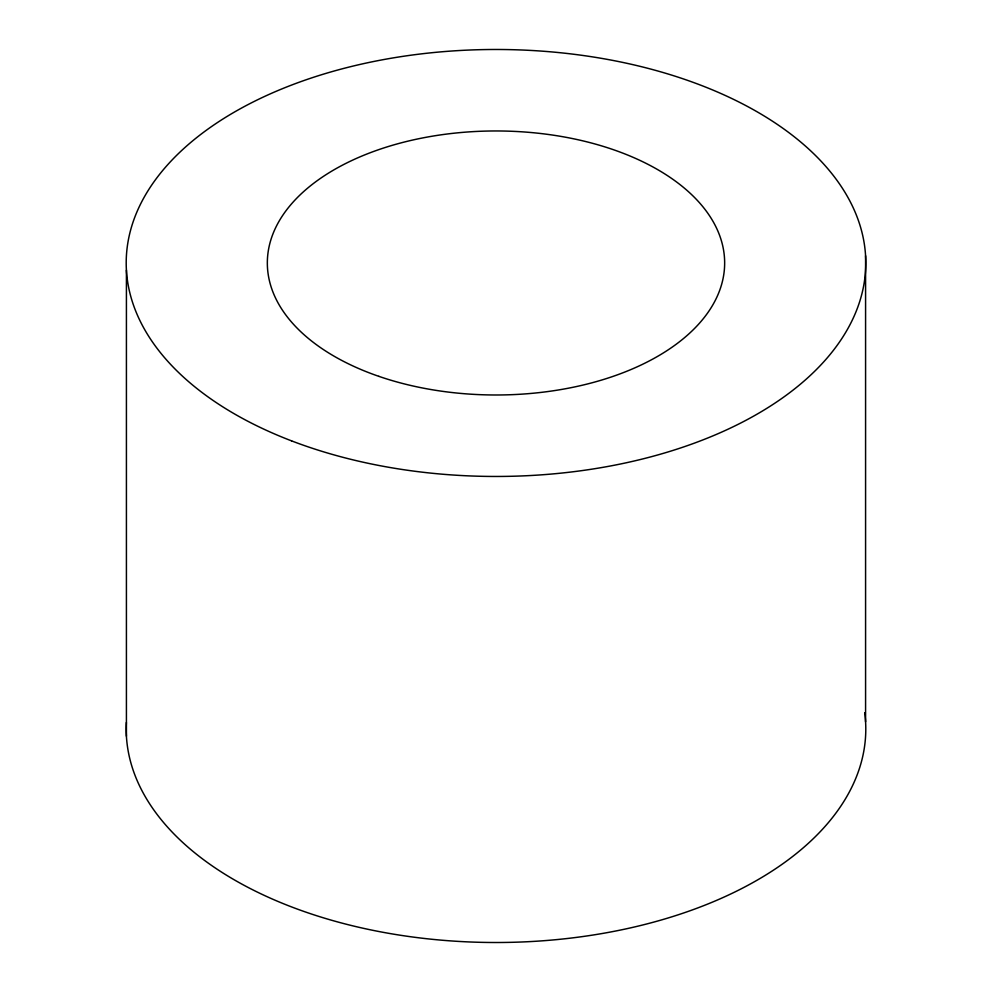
<?xml version="1.0" encoding="UTF-8"?>
<svg xmlns="http://www.w3.org/2000/svg" width="992" height="992" viewBox="0 0 992 992"><rect width="100%" height="100%" fill="white"/><g stroke="black" fill="none" stroke-linecap="round" stroke-linejoin="round"><path stroke-width="1.49" d="M865.582 255.762L865.582 721.792M126.418 270.184L126.418 736.213M864.714 712.727A369.793 213.491 0 0 1 504.42 942.45A369.793 213.491 0 0 1 126.381 722.436M378.832 376.34A228.656 132.01 0 0 0 724.631 264.876A228.656 132.01 0 0 0 384.536 147.709A228.656 132.01 0 0 0 378.832 376.34M291.623 440.894A369.793 213.491 0 0 0 865.074 276.198A369.793 213.491 0 0 0 331.303 71.821A369.793 213.491 0 0 0 291.623 440.894"/></g></svg>
